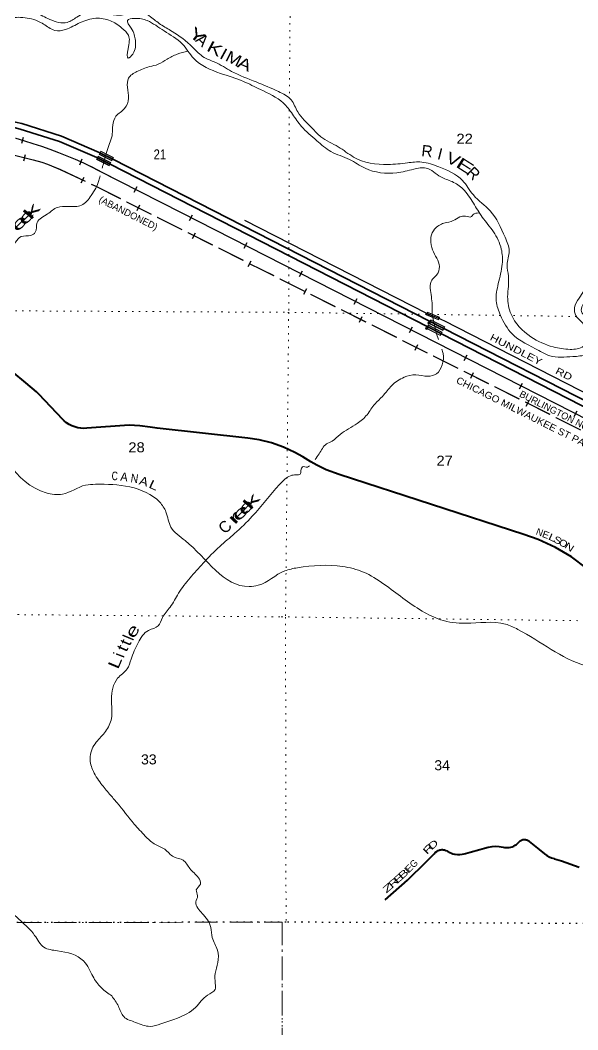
# Model space of a CAD drawing. Header units: feet. Extents: x -252966 to 4, y -183309 to 1368.
# Drawn here: x -27078 to -17331, y -120662 to -103011 of the extents above; entities that cross this region are included whole.
import ezdxf
from ezdxf.enums import TextEntityAlignment as Align

# ---------------------------------------------------------------- set-up
doc = ezdxf.new("R2010")
doc.units = ezdxf.units.FT
doc.header["$LTSCALE"] = 80
doc.header["$PDMODE"] = 32
doc.header["$PDSIZE"] = 40
for name, pattern in [('DOT_DASHED', [7.7, 5, -1.2, 0.3, -1.2]), ('DOTTED', [1.5, 0.3, -1.2]), ('LONG_DASHED', [7.5, 6, -1.5])]:
    doc.linetypes.add(name, pattern=pattern)
for name, color, linetype, lineweight in [('18', 7, 'Continuous', 35), ('26', 7, 'Continuous', 40), ('27', 7, 'Continuous', 13), ('29', 7, 'Continuous', 25), ('30', 7, 'Continuous', 35), ('31', 7, 'Continuous', 13), ('34', 7, 'Continuous', 13), ('39', 7, 'Continuous', 13), ('41', 7, 'Continuous', 13), ('44', 7, 'DOT_DASHED', 13), ('55', 7, 'Continuous', 13), ('6', 7, 'DOTTED', 25), ('63', 7, 'Continuous', 25), ('7', 7, 'DOTTED', 13)]:
    doc.layers.add(name, color=color, linetype=linetype, lineweight=lineweight)

msp = doc.modelspace()

# ---------------------------------------------------------------- linework, layer by layer
at = {"layer": '18'}
for points in [[(-13634.33, -111492.32), (-14022.74, -111294.1), (-19671.91, -108402.75), (-23194.68, -106599.73), (-25460.68, -105439.95), (-25696.72, -105325.13), (-26356.68, -105037.31), (-27052.34, -104819.81), (-27161.33, -104793.05), (-27186.28, -104786.92), (-27211.33, -104780.87), (-31018.85, -103860.35), (-31176.06, -103806.45), (-31222.18, -103787.04)], [(-13701.37, -111570.37), (-14068.25, -111383.14), (-19715.96, -108492.54), (-25505.14, -105529.52), (-25735.87, -105414.32), (-26390.15, -105131.56), (-27075.77, -104917.03), (-27209.21, -104884.26), (-31023.65, -103962.06), (-31045.5, -103956.78), (-31073.65, -103947.13), (-31213.4, -103899.22), (-31222.43, -103895.55)]]:
    msp.add_lwpolyline(points, dxfattribs=at)
at = {"layer": '26'}
for points in [[(-17177.94, -112592.61), (-17441.14, -112395.71), (-17723.48, -112227.39), (-18021.87, -112089.52), (-18273.44, -112001.09), (-21503.46, -110955.61), (-21726.96, -110872.7), (-21892.63, -110793.1), (-21995.6, -110732.27), (-22138.18, -110644.41), (-22277.07, -110570.03), (-22476.02, -110473.72), (-22683.94, -110398.73), (-22898.56, -110345.89), (-23101.03, -110317.24), (-24682.24, -110144.3), (-24804.66, -110126.38), (-24987.24, -110100.23), (-25171.56, -110093.31), (-25173.43, -110093.34), (-25912.38, -110145.15), (-25965.96, -110147.91), (-26019.53, -110145.06), (-26072.51, -110136.63), (-26124.32, -110122.7), (-26174.39, -110103.43), (-26222.17, -110079.04), (-26267.14, -110049.78), (-26308.81, -110015.99), (-26335.34, -109990.27), (-26752.21, -109548.97), (-26795.29, -109507.91), (-26981.06, -109352.68), (-27221.13, -109152.57)], [(-20697.67, -118389.36), (-20306.37, -118048.05), (-19983.09, -117727.12), (-19844.8, -117583.4), (-19822.25, -117562.3), (-19797.62, -117543.67), (-19771.18, -117527.72), (-19756.56, -117520.43), (-19741.39, -117515.92), (-19725.84, -117513.02), (-19710.06, -117511.77), (-19694.24, -117512.16), (-19682.59, -117513.53), (-19658.8, -117518.18), (-19635.63, -117525.3), (-19613.32, -117534.8), (-19608.12, -117537.42), (-19567.99, -117560.36), (-19538.46, -117573.36), (-19513.52, -117583.39), (-19488.46, -117588.98), (-19474.33, -117592.14), (-19434.49, -117596.73), (-19394.4, -117597.14), (-19354.48, -117593.36), (-19315.18, -117585.42), (-19297.08, -117580.29), (-19210.51, -117557.11), (-19044.43, -117508.18), (-18961.01, -117486.38), (-18895.99, -117468.75), (-18829.48, -117458.01), (-18762.22, -117454.28), (-18706.19, -117456.56), (-18638.56, -117468.76), (-18613.73, -117473.24), (-18588.56, -117476.26), (-18585.76, -117476.6), (-18557.78, -117477.02), (-18529.9, -117474.51), (-18502.43, -117469.1), (-18475.69, -117460.84), (-18449.95, -117449.84), (-18425.5, -117436.21), (-18402.62, -117420.09), (-18381.54, -117401.67), (-18366.31, -117385.62), (-18346.5, -117367.17), (-18337.26, -117359.07), (-18327.23, -117351.98), (-18316.5, -117345.99), (-18305.21, -117341.14), (-18293.48, -117337.5), (-18281.43, -117335.11), (-18269.2, -117334), (-18256.91, -117334.16), (-18244.71, -117335.61), (-18232.73, -117338.33), (-18221.1, -117342.28), (-18209.95, -117347.43), (-18199.39, -117353.72), (-18189.55, -117361.07), (-18181.91, -117368.03), (-18006.75, -117509.95), (-17912.54, -117586.13), (-17874.47, -117613.21), (-17833.77, -117636.16), (-17790.9, -117654.74), (-17746.33, -117668.73), (-17738.89, -117670.58), (-17617.35, -117705.34), (-17309.53, -117816.51)]]:
    msp.add_lwpolyline(points, dxfattribs=at)
at = {"layer": '29'}
for points in [[(-19695, -108256.12), (-19719.81, -108244.74), (-19732.76, -108238.81), (-19971.26, -108137.2), (-23149.12, -106510.71)], [(-12670.26, -111703.46), (-12893.7, -111585.58), (-13152.14, -111488.74), (-13187.73, -111477.96), (-13212.93, -111470.33), (-13237.73, -111464.09), (-13478.77, -111403.43), (-13491.97, -111400.01), (-13610.73, -111361.81), (-13724.85, -111311.4), (-13968.13, -111187.25), (-19669.81, -108269.02), (-19695, -108256.12)]]:
    msp.add_lwpolyline(points, dxfattribs=at)
at = {"layer": '31'}
for p, q in [((-19979.23, -108163.28), (-19957.49, -108113.88)), ((-19979.23, -108163.28), (-19767.35, -108252.3)), ((-19957.49, -108113.88), (-19747.24, -108201.4)), ((-19747.24, -108201.4), (-19767.35, -108252.3))]:
    msp.add_line(p, q, dxfattribs=at)
msp.add_lwpolyline([(-19757.56, -108205.76), (-19953.32, -108124.27), (-19968.62, -108159.05), (-19771.78, -108241.75)], close=True, dxfattribs=at)
at = {"layer": '34', "lineweight": 25}
for p, q in [((-27048.79, -105161.73), (-27017.58, -105055.62)), ((-26037.83, -105537.44), (-25994.01, -105435.88)), ((-25083.28, -106017.16), (-25033.15, -105918.56)), ((-24116.79, -106511.78), (-24066.52, -106413.25)), ((-23160.53, -106996.77), (-23110.26, -106898.25)), ((-22194.56, -107492.59), (-22144.28, -107394.06)), ((-21238.3, -107977.58), (-21188.03, -107879.06)), ((-20272.32, -108473.4), (-20222.05, -108374.87)), ((-19316.07, -108958.39), (-19265.8, -108859.86)), ((-18350.09, -109454.2), (-18299.82, -109355.68)), ((-17393.84, -109939.2), (-17343.56, -109840.67))]:
    msp.add_line(p, q, dxfattribs=at)
at = {"layer": '34'}
msp.add_line((-24264.28, -106373.53), (-13284.11, -111976.1), dxfattribs=at)
at = {"layer": '34', "lineweight": 25}
msp.add_lwpolyline([(-27155.43, -105073.46), (-27004.99, -105117.7), (-26854.85, -105164.79), (-26705.44, -105215.53), (-26557.59, -105267.51), (-26410.08, -105322.34), (-26263.26, -105380.81), (-26118.04, -105440.53), (-25973.95, -105502.7), (-25831.57, -105572.8), (-25711.57, -105636.48), (-24263.78, -106372.55), (-13283.6, -111975.13)], dxfattribs=at)
at = {"layer": '34', "linetype": 'LONG_DASHED'}
msp.add_lwpolyline([(-27271.67, -105351.54), (-26850.33, -105456.96), (-26700.98, -105497.72), (-26602.36, -105531.88), (-26530.29, -105562.24), (-26377.17, -105625.15), (-25758.15, -105919.15), (-12929.5, -112363.89)], dxfattribs=at)
at = {"layer": '34'}
for centre, radius, start, end in [((-29638.65, -113740.11), 9014.25, 65.01376, 75.70411), ((17324.12, -23402.93), 92810.1, 242.29086, 243.37802)]:
    msp.add_arc(centre, radius, start, end, dxfattribs=at)
at = {"layer": '39'}
for p, q in [((-25574.08, -105345.06), (-25620.13, -105507.58)), ((-19879.52, -108144.48), (-19853.13, -108268.95)), ((-19853.13, -108268.95), (-19799.15, -108495.33)), ((-19799.15, -108495.33), (-19765.5, -108595.77))]:
    msp.add_line(p, q, dxfattribs=at)
for points in [[(-9217.24, -114249.69), (-8979.94, -113973.34), (-8778.4, -113771.5), (-8653.16, -113523.75), (-8630.42, -113189.98), (-8759.14, -113059.85), (-8989.89, -112962.31), (-9423.82, -112646.5), (-9588.9, -112438.13), (-9810.12, -112217.93), (-9986.91, -112088), (-10146.06, -111859.5), (-10320.74, -111757.71), (-10497.02, -111758.43), (-10637.51, -111690.66), (-10866.14, -111623.26), (-11022.79, -111521.39), (-11165.73, -111339.06), (-11495.26, -111085.13), (-11746.1, -110971.59), (-11966.71, -110908.17), (-12209.61, -110776.5), (-12697.55, -110481.02), (-12886.41, -110339.08), (-13102.97, -110285.69), (-13327.7, -110190.13), (-13552.71, -110024.22), (-13708.36, -109667.06), (-13835.4, -109452.51), (-14032.51, -109250.3), (-14243.58, -109062.22), (-14597.35, -108754.12), (-14844.01, -108688.8), (-15175.03, -108563.52), (-15454.07, -108411.9), (-15689.03, -108264.12), (-16478.27, -107758.81), (-16745.61, -107526.74), (-16950.38, -107413.01), (-17052.59, -107401.37), (-17156.12, -107566.62), (-17283.28, -107834.48), (-17376.8, -107995.67), (-17378.21, -108146.43), (-17301.69, -108250.64), (-17195.03, -108374.83), (-17140.24, -108555.51), (-17229.78, -108710.66), (-17465.94, -108765.9), (-17760.59, -108722.89), (-18151.91, -108545.6), (-18498.01, -108149.02), (-18557.29, -107845.74), (-18542.68, -107483.87), (-18565.47, -107291), (-18530.36, -107047.63), (-18601.41, -106806.71), (-18863.63, -106345.47), (-19157.19, -106067.28), (-19346.49, -105812.78), (-19760.08, -105575.27), (-20058.89, -105492.08), (-20309.24, -105505.17), (-20647.68, -105534.7), (-21249.16, -105404.5), (-21518.29, -105224.7), (-21821.46, -105051.07), (-21980.33, -104892.92), (-22225.81, -104614.53), (-22342.82, -104403.95), (-22563.75, -104258.13), (-22953.03, -104090.88), (-23382.44, -103905.7), (-23673.54, -103746.09), (-23862.17, -103662.44), (-24067.2, -103482.38), (-24422.85, -103206.45), (-24624.2, -103084.12), (-24798.45, -102952.71), (-25073.29, -102851.33), (-25247.33, -102912.34), (-25485.73, -102909.3), (-25852.5, -102862.57), (-26088.51, -102958.01), (-26256.43, -103049.15), (-26561.12, -102998.14), (-26799.98, -102876.51), (-27089.25, -102670.66), (-27206.41, -102419.88), (-27195.35, -102174.6), (-27224.44, -101907.38), (-27373.35, -101735.13), (-27542.36, -101546.87), (-27965.98, -101305.39), (-28262.33, -101340.78), (-28570.4, -101448.58), (-28838.72, -101479.83)], [(-30241.41, -102146.09), (-30229.34, -102410.18), (-30156.2, -102671.19), (-30041.06, -102915.95), (-29877.96, -103132.37), (-29577.45, -103137.16), (-29285.42, -103025.41), (-28951.23, -102933.58), (-28762.8, -102966.98), (-28643.89, -103151.42), (-28455.1, -103275.27), (-28138.86, -103205.63), (-27758.81, -103061.35), (-27358.47, -102981.31), (-27070.08, -102962.04), (-26771.35, -103027.14), (-26576.59, -103140.92), (-26474.23, -103190.75), (-26287.99, -103173.91), (-26030.04, -103054.25), (-25755.89, -102978.75), (-25501.32, -103019.92), (-25300.49, -103149.75), (-25185.81, -103275.91), (-25192.91, -103511.12), (-25190.26, -103675.94), (-25110.42, -103603.25), (-25065.27, -103365.87), (-25136.21, -103153.1), (-25202.86, -103014.67), (-25080.8, -102980), (-24856.28, -103019.28), (-24561.1, -103198.98), (-24247.72, -103422.82), (-24042.39, -103681.27), (-23576.62, -103940.67), (-23177.43, -104081.75), (-22878.39, -104223.24), (-22480.84, -104456.78), (-22319.81, -104653.11), (-22162.72, -104867.54), (-21895.32, -105117.7), (-21646.18, -105307.64), (-21321.11, -105447.01), (-21049.55, -105598.54), (-20496.87, -105678.8), (-20198.64, -105615.27), (-19984.36, -105596.3), (-19727.35, -105750.02), (-19528.7, -105833.62), (-19337.89, -105963.5), (-19156.63, -106209.99), (-19001.44, -106452.57), (-18806.12, -106711.07), (-18668.72, -107012.02), (-18651.67, -107275.27), (-18720.45, -107615.26), (-18757.33, -107918.93), (-18682.22, -108173.9), (-18480.65, -108492.67), (-18009.72, -108788.41), (-17818.98, -108879.97), (-17419.38, -108892.34), (-17179.17, -108845.12), (-17041.69, -108653.6), (-17044.66, -108406.38), (-17175.66, -108203.9), (-17268.2, -108105.78), (-17246.58, -107997.15), (-17119.23, -107779.54), (-17035.75, -107610.35), (-16987.96, -107535.78), (-16897.76, -107551.49), (-16652.46, -107783.65), (-15909.24, -108301.21), (-15385.22, -108600.57), (-14961.94, -108755.62), (-14654.82, -108915.16), (-14279.08, -109205.08), (-14015.35, -109539.68), (-13813.81, -109852.42), (-13708.85, -110055.01), (-13449.57, -110275.06), (-13092.37, -110434.4), (-12791.34, -110573.86), (-12480.05, -110775.6), (-12044.49, -110996.93), (-11819.75, -111092.5), (-11544.54, -111288.35), (-11333.43, -111486.48), (-11130.24, -111708.77)], [(-24146.98, -103550.08), (-24337.15, -103606.1), (-24511.1, -103693.25), (-24665, -103782.33), (-24817.08, -103823.15), (-25037.1, -103910.49), (-25184.9, -104023.66), (-25202.3, -104184.54), (-25185.53, -104375.43), (-25252.93, -104556.61), (-25404.65, -104691.91), (-25460.13, -104846.91), (-25467.55, -104999.71), (-25552.64, -105269.41), (-25574.08, -105345.06)], [(-25620.13, -105507.58), (-25637.61, -105569.26), (-25644.66, -105596.43)], [(-25680.17, -105733.35), (-25700.76, -105812.74), (-25835.96, -106074.6), (-26007.57, -106246.16), (-26243.87, -106267.24), (-26428.1, -106284.07), (-26599.93, -106399.35), (-26781.64, -106548.85), (-26815.03, -106719.84), (-26890.94, -106774.42), (-27061.13, -106795.22), (-27160.92, -106890.11), (-27306.31, -107107.79), (-27409.79, -107285.1), (-27406.96, -107496.15), (-27338.02, -107708.94), (-27251.35, -107843.25), (-27254.88, -107965.88), (-27378.33, -108159.36), (-27725.9, -108414.06), (-27753.48, -108438.06)], [(-19059.63, -106381.9), (-19161.86, -106411.02), (-19191.77, -106445.31), (-19291.97, -106437.69), (-19396.09, -106450.17), (-19508.01, -106514.96), (-19670.1, -106559.84), (-19833.96, -106665.04), (-19897.53, -106801.99), (-19884.79, -106984.85), (-19816.08, -107139.35), (-19755.43, -107281.81), (-19774.88, -107430.64), (-19894.5, -107577.86), (-19905.9, -107734.7), (-19874.73, -108024.02), (-19879.52, -108144.48)], [(-31227.59, -107503.25), (-30974.28, -107609.29), (-30675.01, -107811.08), (-30178.83, -108166.84), (-30040.18, -108274.81), (-29925.39, -108431.13), (-29413.49, -109218.99), (-29228.79, -109322.75), (-28068.79, -109866.74), (-27851.72, -110050.78), (-26622.96, -111275.9), (-26338.42, -111296.84), (-25934.38, -111140.41), (-25764.16, -111125.64), (-25161.01, -111171.4), (-24639.12, -111438.61), (-24530.28, -111609.02), (-24443.11, -111873.99), (-24195.79, -112110.16), (-23074.85, -112913.61), (-22918.68, -112890.86), (-22454.91, -112639.71), (-22228.76, -112584.51), (-21441.58, -112561.17), (-21078.61, -112660.19), (-20719.2, -112871.78), (-20052.29, -113341.41), (-19729.18, -113492.85), (-19290.23, -113555.37), (-18595.05, -113570.6), (-18378.34, -113662.18), (-17197.96, -114296.54), (-16829.09, -114365.37), (-16522.52, -114386.23), (-15344.15, -114497.38)], [(-19710.28, -108760.6), (-19683.23, -108841.34), (-19702.5, -109038.4), (-19802.05, -109193.59), (-19948.12, -109236.4), (-20164.58, -109209.15), (-20366.73, -109254.2), (-20580.52, -109395.78), (-20746.04, -109587.42), (-20875.75, -109716.6), (-21015.23, -109908.13), (-21186.9, -110063.61), (-21484.65, -110251.77), (-21624.42, -110368.93), (-21722.38, -110419.58), (-21853.92, -110590.98), (-21922.34, -110689.89)], [(-22020.74, -110801.02), (-22055.34, -110824.98), (-22143.5, -110819.31), (-22151.39, -110829.96), (-22171.3, -110881.73), (-22182.91, -110947.02), (-22259.44, -110960.52), (-22353.23, -110974.94), (-22544.95, -111126.49), (-23021.56, -111683.23), (-23330.88, -111986.01), (-23588.42, -112210.18), (-23881.74, -112506.87), (-24109.11, -112763.08), (-24312.39, -113031.26), (-24457.69, -113271.06), (-24591.18, -113456.53), (-24664.74, -113599.55), (-24832.71, -113678.63), (-25018.16, -113896.48), (-25139.23, -114184.42), (-25210.69, -114353.56), (-25374.32, -114517.05), (-25483.06, -114885.34), (-25483.77, -115217), (-25585.03, -115446.57), (-25748.58, -115632.17), (-25855.76, -115885.88), (-25812.81, -116110.83), (-25667.63, -116353.45), (-25514.65, -116541.77), (-25387.87, -116690), (-25083.92, -117064.63), (-24892.79, -117274.91), (-24736.02, -117408.94), (-24551.34, -117506.67), (-24394.57, -117638.7), (-24228.07, -117698.31), (-24113.32, -117842.57), (-23962.45, -118002.76), (-23927.96, -118115.18), (-23999.68, -118215.98), (-23977.24, -118320.41), (-24008.88, -118425.06), (-23974.4, -118533.47), (-23895.91, -118627.62), (-23805.33, -118737.8), (-23744.71, -118872.23), (-23719.97, -119051.02), (-23628.98, -119269.75), (-23626.13, -119486.82), (-23669.46, -119675.95), (-23668.77, -119852.83), (-23672.37, -119955.36), (-23802.2, -120054.39), (-24011.7, -120270.33), (-24343.48, -120462.65), (-24617.54, -120560.26), (-24807.68, -120603.25), (-25060.37, -120531.92), (-25267.09, -120432.27), (-25361.96, -120249.74), (-25478.85, -120069.31)], [(-25478.85, -120069.31), (-25657.68, -119929.34), (-25808.72, -119726.95), (-25877.35, -119592.55), (-25972.03, -119458.27), (-26425.45, -119281.23), (-26662.08, -119217.88), (-26825.15, -119011.51), (-27072.55, -118753.23), (-27271.49, -118595.25), (-27502.3, -118483.63), (-27667.26, -118305.41), (-27972.41, -118135.81), (-28359.5, -118018.8), (-28754.45, -117938.01), (-29084.97, -117941.38), (-29355.65, -117878.17), (-29556.8, -117667.94), (-29854.54, -117345.54), (-29979.59, -117126.95), (-30098.3, -116992.76), (-30370.78, -116983.83), (-30665.46, -116930.77), (-30906.33, -116809.14), (-31132.81, -116777.91), (-31242.12, -116759.34)]]:
    msp.add_spline(points, degree=3, dxfattribs=at)
at = {"layer": '44'}
msp.add_lwpolyline([(-31235.48, -113385.64), (-30362.93, -113389.05), (-30348.07, -114734.86), (-29047.71, -114752.49), (-29037.63, -116087.12), (-27723.07, -116106.46), (-27723.48, -118788.16), (-22497.05, -118780.67), (-22497.62, -124206.14), (-17335.61, -124194.73), (-11895.08, -124189.27), (-6626.56, -124128.64), (-6665.74, -129487.67), (-1277.18, -129449.46), (1.17, -129414.68)], dxfattribs=at)
at = {"layer": '55'}
for points in [[(-25671.42, -105298.56), (-25447.81, -105410.37), (-25476.88, -105468.5), (-25700.49, -105356.7)], [(-25689.75, -105353.12), (-25667.84, -105309.29), (-25458.54, -105413.94), (-25480.45, -105457.76)], [(-25714.96, -105386.96), (-25491.35, -105498.77), (-25520.42, -105556.9), (-25744.03, -105445.1)], [(-25711.38, -105397.69), (-25502.08, -105502.34), (-25523.99, -105546.16), (-25733.29, -105441.52)], [(-19945.52, -108338.44), (-19700.18, -108462.68), (-19732.48, -108526.47), (-19977.82, -108402.23)], [(-19941.99, -108349.18), (-19710.92, -108466.2), (-19736, -108515.72), (-19967.07, -108398.7)], [(-19901.22, -108247.41), (-19655.88, -108371.65), (-19688.18, -108435.44), (-19933.52, -108311.2)], [(-19922.77, -108307.67), (-19897.69, -108258.15), (-19666.62, -108375.17), (-19691.7, -108424.69)]]:
    msp.add_lwpolyline(points, close=True, dxfattribs=at)
for p in [(-19975.33, -108397.33), (-19931.03, -108306.3)]:
    msp.add_point(p, dxfattribs=at)
at = {"layer": '6'}
msp.add_lwpolyline([(-9482.54, -118886.5), (-11737.35, -118861.11), (-17100.23, -118806.75), (-22430.95, -118780.4), (-27649.17, -118788.53), (-28042.17, -118786.58), (-31242.25, -118766.44)], dxfattribs=at)
at = {"layer": '63'}
for p, q in [((-27012.21, -105468.51), (-26985.37, -105361.21)), ((-26009.8, -105855.53), (-25962.35, -105755.62)), ((-25036.26, -106338.32), (-24986.61, -106239.48)), ((-24064.19, -106826.66), (-24014.54, -106727.82)), ((-23092.12, -107315), (-23042.47, -107216.16)), ((-22120.05, -107803.34), (-22070.4, -107704.5)), ((-21147.98, -108291.68), (-21098.33, -108192.84)), ((-20175.91, -108780.02), (-20126.26, -108681.18)), ((-19203.84, -109268.36), (-19154.19, -109169.52)), ((-18231.77, -109756.7), (-18182.12, -109657.86))]:
    msp.add_line(p, q, dxfattribs=at)
at = {"layer": '63', "linetype": 'LONG_DASHED'}
msp.add_lwpolyline([(-27270.68, -105347.56), (-26849.29, -105452.99), (-26699.77, -105493.8), (-26600.89, -105528.05), (-26528.72, -105558.45), (-26375.51, -105621.4), (-25756.35, -105915.47), (-12927.61, -112360.25)], dxfattribs=at)
at = {"layer": '7'}
for p, q in [((-18679.22, -108172.22), (-19856.96, -108155.41)), ((-17351.06, -108191.18), (-18481.11, -108175.05)), ((-22497.05, -118780.67), (-22497.62, -124206.14))]:
    msp.add_line(p, q, dxfattribs=at)
for points in [[(-22300.33, -91681.99), (-22308.61, -92323.17), (-22317.51, -97543.45), (-22372.56, -104366.09)], [(-22374.18, -104566.49), (-22374.29, -104579.94), (-22384.41, -108120.76), (-22439.75, -113445.69), (-22430.99, -118777.57)], [(-19975.78, -108153.72), (-22458.72, -108118.28), (-27773.42, -108089.85), (-31229.87, -108076.74)], [(-31235.48, -113385.64), (-27722.47, -113399.04), (-22514.06, -113443.21), (-17114.88, -113512.26), (-13513.52, -113554.2)]]:
    msp.add_lwpolyline(points, dxfattribs=at)

# ---------------------------------------------------------------- texts
at = {"layer": '27'}
for s, rotation, p in [('N', 339.807, (-18018.15, -112018.22)), ('G', 44.791, (-20156.02, -117798.27)), ('E', 44.791, (-20235.73, -117879.62))]:
    msp.add_text(s, height=120, rotation=rotation, dxfattribs=at).set_placement(p, align=Align.CENTER)
for s, rotation, width, p in [('E', 339.807, 1.1, (-17911.07, -112062.08)), ('L', 334.547, 1.4, (-17802.42, -112110.35)), ('S', 331.607, 1.3, (-17712.15, -112156.12)), ('O', 331.607, 1.15, (-17612.84, -112209.48)), ('N', 325.948, 1.35, (-17509.5, -112271.27)), ('D', 40.929, 1.55, (-19821.7, -117470.71)), ('R', 46.103, 1.65, (-19904.31, -117537.63)), ('B', 41.096, 1.7, (-20343.85, -117984.73)), ('I', 44.791, 1.45, (-20274.13, -117917.62)), ('Z', 41.096, 1.85, (-20612.85, -118223.67)), ('R', 41.096, 1.55, (-20513.23, -118135.59)), ('E', 41.096, 1.7, (-20422.79, -118056.71))]:
    msp.add_text(s, height=120, rotation=rotation, dxfattribs=dict(at, width=width)).set_placement(p, align=Align.CENTER)
at = {"layer": '30', "width": 1.3}
msp.add_text('HUNDLEY     RD', height=120, rotation=332.896, dxfattribs=at).set_placement((-18879.5, -108594.88))
at = {"layer": '34'}
msp.add_text('BURLINGTON NORTHERN', height=120, rotation=332.967, dxfattribs=at).set_placement((-18363.87, -109586.43))
at = {"layer": '41'}
for s, height, rotation, width, p in [('Y', 200, 321.34, 1.6, (-24045.53, -103356.9)), ('K', 200, 331.659, 1.45, (-23722.93, -103596.5)), ('I', 200, 331.198, 1.2, (-23569.37, -103687.79)), ('M', 200, 333.546, 1.2, (-23389.68, -103771.22)), ('A', 200, 336.655, 1.3, (-23192.65, -103870.14)), ('V', 200, 334.71, 1.3, (-19551.98, -105533.28)), ('E', 200, 327.519, 1.7, (-19353.72, -105644.92)), ('k', 200, 49.557, 2.1, (-26804.08, -106413.76)), ('e', 200, 45.507, 2, (-27028.12, -106623.24)), ('e', 200, 46.762, 1.95, (-26905.27, -106513.2)), ('C', 150, 358.542, 0.75, (-25426.94, -111053.74)), ('A', 150, 352.729, 0.95, (-25269.84, -111068.7)), ('N', 150, 352.26, 0.9, (-25089.57, -111096)), ('A', 150, 343.014, 1.15, (-24937.96, -111145.36)), ('L', 150, 334.995, 1.4, (-24774.3, -111208.4)), ('k', 200, 49.146, 2.1, (-22963.78, -111486.22)), ('e', 200, 45.133, 2.05, (-23164.22, -111687.2)), ('e', 200, 48.945, 1.85, (-23065.64, -111586.85)), ('r', 200, 46.644, 2.2, (-23265.62, -111777.12)), ('e', 200, 59.754, 1.5, (-25031.78, -113739.12)), ('t', 200, 67.198, 1.15, (-25145.41, -113926.14)), ('t', 200, 66.117, 1.2, (-25202.38, -114029.33)), ('L', 200, 67.352, 1.35, (-25329.61, -114277.94))]:
    msp.add_text(s, height=height, rotation=rotation, dxfattribs=dict(at, width=width)).set_placement(p, align=Align.CENTER)
for s, rotation, p in [('A', 317.814, (-23961.73, -103433.2)), ('R', 353.781, (-19976.32, -105399.03)), ('I', 345.677, (-19763.17, -105446.33)), ('R', 316.172, (-19224.37, -105762.81)), ('C', 45.911, (-23427.16, -111937.49)), ('l', 67.234, (-25096.05, -113843.56)), ('i', 69.094, (-25258.57, -114144.1))]:
    msp.add_text(s, height=200, rotation=rotation, dxfattribs=at).set_placement(p, align=Align.CENTER)
at = {"layer": '63'}
msp.add_text('(ABANDONED)', height=120, rotation=333.326, dxfattribs=at).set_placement((-25716.86, -106186.89))
at = {"layer": '63', "width": 1.1}
msp.add_text('CHICAGO MILWAUKEE ST PAUL & PACIFIC RR', height=120, rotation=333.326, dxfattribs=at).set_placement((-19469.17, -109346.08))
at = {"layer": '7'}
for s, width, p in [('22', 1.1, (-19451.36, -105171.01)), ('21', 0.85, (-24746.24, -105445.96)), ('28', 1.1, (-25187.41, -110566.48)), ('27', 1.1, (-19801.97, -110800.17)), ('33', 1.05, (-24965.79, -116022.93)), ('34', 1.05, (-19839.11, -116124.49))]:
    msp.add_text(s, height=175, rotation=0.235, dxfattribs=dict(at, width=width)).set_placement(p)

doc.saveas('drawing.dxf')
